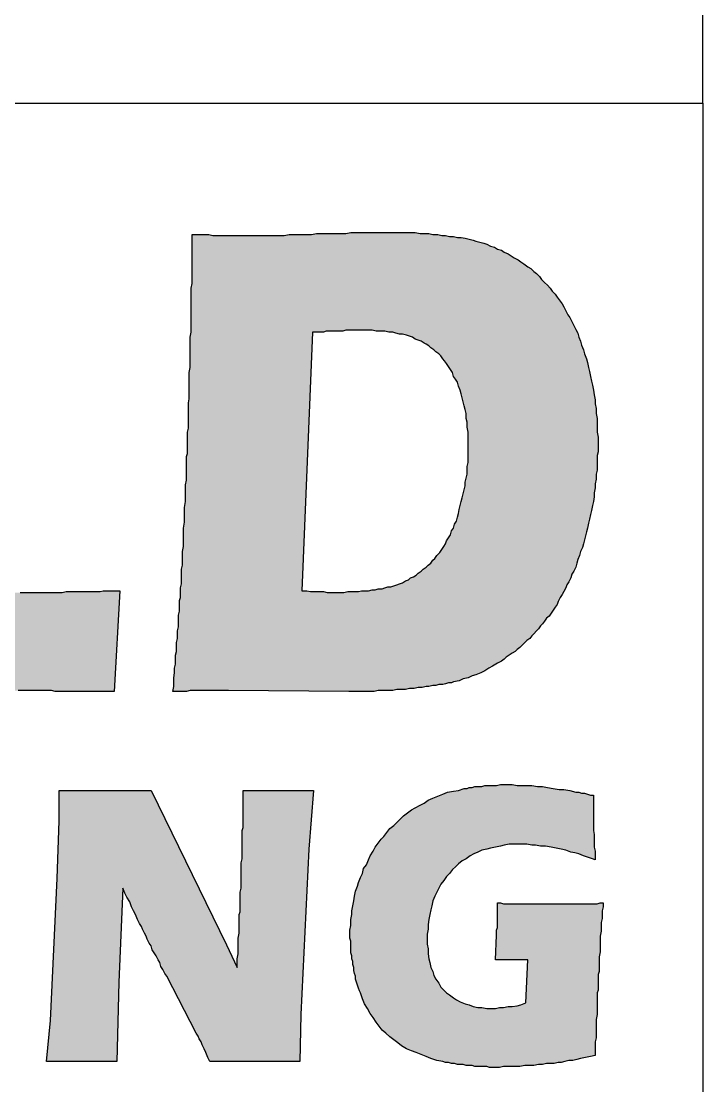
# Model space of a CAD drawing. Extents: x 0 to 22.8, y 0 to 17.
# Drawn here: x 21.139 to 21.5, y 3.331 to 3.893 of the extents above; entities that cross this region are included whole.
import ezdxf

# ---------------------------------------------------------------- set-up
doc = ezdxf.new("R2010")
doc.units = 0
doc.header["$LTSCALE"] = 10
doc.header["$MEASUREMENT"] = 0
doc.layers.add('BDR-18', color=1, linetype='Continuous')
doc.layers.add('BDR-25', color=4, linetype='Continuous')

# ---------------------------------------------------------------- blocks, each defined once
blk = doc.blocks.new('hel_logo_md_borderless_NAN')
at = {"layer": 'BDR-18', "linetype": 'ByBlock'}
h = blk.add_hatch(color=256, dxfattribs=at)
h.dxf.hatch_style = 1
h.paths.add_polyline_path([(2.23174, 0.95615), (2.23174, 0.96029), (2.23257, 0.96443), (2.23257, 0.96857), (2.2334, 0.97271), (2.2334, 0.97685), (2.23422, 0.98016), (2.23422, 0.9843), (2.23505, 0.98844), (2.23505, 0.99175), (2.23505, 0.99589), (2.23588, 0.99921), (2.23588, 1.00252), (2.23671, 1.00666), (2.23671, 1.00997), (2.23671, 1.01328), (2.23754, 1.0166), (2.23754, 1.01991), (2.23754, 1.02322), (2.23836, 1.02653), (2.23836, 1.02984), (2.23836, 1.03316), (2.23919, 1.03647), (2.23919, 1.03978), (2.23919, 1.04226), (2.23919, 1.04558), (2.24002, 1.04889), (2.24002, 1.05137), (2.24002, 1.05468), (2.24002, 1.05717), (2.24085, 1.05965), (2.24085, 1.06296), (2.24085, 1.06545), (2.24085, 1.07042), (2.24168, 1.07456), (2.24168, 1.07953), (2.2425, 1.08449), (2.2425, 1.08946), (2.2425, 1.09443), (2.24333, 1.09857), (2.24333, 1.10354), (2.24333, 1.10851), (2.24416, 1.11347), (2.24416, 1.11844), (2.24416, 1.12258), (2.24499, 1.12755), (2.24499, 1.13252), (2.24499, 1.13749), (2.24582, 1.14246), (2.24582, 1.1466), (2.24582, 1.15156), (2.24664, 1.15653), (2.24664, 1.1615), (2.24664, 1.16564), (2.24664, 1.17061), (2.24747, 1.17558), (2.24747, 1.18054), (2.24747, 1.18469), (2.24747, 1.18965), (2.2483, 1.19462), (2.2483, 1.19959), (2.2483, 1.20373), (2.2483, 1.2087), (2.2483, 1.21367), (2.24913, 1.21863), (2.24913, 1.22277), (2.24913, 1.22774), (2.24913, 1.23271), (2.24913, 1.23685), (2.24996, 1.24182), (2.24996, 1.24596), (2.24996, 1.2501), (2.24996, 1.25507), (2.24996, 1.25921), (2.24996, 1.26335), (2.25078, 1.26749), (2.25078, 1.27163), (2.25078, 1.27577), (2.25078, 1.27991), (2.25078, 1.28322), (2.25078, 1.28736), (2.25078, 1.2915), (2.25078, 1.29481), (2.25078, 1.29895), (2.25078, 1.30227), (2.25161, 1.30641), (2.25161, 1.30972), (2.25161, 1.31303), (2.25161, 1.31717), (2.25161, 1.32048), (2.25161, 1.32379), (2.25161, 1.32711), (2.25161, 1.33042), (2.25161, 1.33373), (2.25161, 1.33704), (2.25161, 1.33953), (2.25161, 1.34284), (2.25575, 1.34284), (2.25989, 1.34284), (2.26403, 1.34284), (2.26817, 1.34284), (2.27231, 1.34284), (2.27645, 1.34284), (2.27977, 1.34284), (2.28391, 1.34284), (2.28805, 1.34201), (2.29136, 1.34201), (2.2955, 1.34201), (2.29881, 1.34201), (2.30212, 1.34201), (2.30543, 1.34201), (2.30957, 1.34201), (2.31289, 1.34201), (2.31454, 1.34201), (2.31703, 1.34201), (2.31951, 1.34201), (2.32282, 1.34201), (2.32531, 1.34201), (2.32779, 1.34201), (2.3311, 1.34201), (2.33442, 1.34284), (2.33773, 1.34284), (2.34104, 1.34284), (2.34435, 1.34284), (2.34849, 1.34284), (2.3518, 1.34284), (2.35594, 1.34284), (2.36008, 1.34284), (2.36422, 1.34284), (2.3576, 1.24016), (2.35015, 1.08035), (2.34932, 1.04061), (2.3518, 1.04061), (2.35429, 1.04061), (2.3576, 1.04061), (2.36008, 1.04061), (2.36257, 1.04061), (2.36505, 1.04061), (2.36919, 1.04061), (2.37333, 1.03978), (2.37747, 1.03978), (2.38161, 1.03978), (2.38492, 1.03978), (2.38906, 1.03978), (2.39155, 1.03978), (2.39486, 1.03978), (2.39735, 1.03978), (2.39983, 1.03978), (2.40231, 1.03978), (2.40645, 1.03978), (2.41059, 1.03978), (2.41391, 1.03978), (2.41805, 1.03978), (2.42219, 1.03978), (2.42633, 1.03978), (2.42964, 1.03978), (2.43378, 1.03978), (2.43709, 1.03978), (2.44123, 1.03978), (2.44454, 1.03978), (2.44785, 1.03978), (2.45117, 1.03978), (2.45448, 1.03978), (2.45779, 1.03978), (2.4611, 1.04061), (2.46442, 1.04061), (2.46773, 1.04061), (2.47104, 1.04061), (2.47352, 1.04061), (2.47684, 1.04061), (2.47932, 1.04061), (2.48263, 1.04061), (2.48512, 1.04061), (2.4876, 1.04061), (2.49008, 1.04061), (2.49257, 1.04144), (2.49505, 1.04144), (2.49754, 1.04144), (2.5025, 1.04144), (2.50664, 1.04144), (2.50168, 0.95615), (2.49754, 0.95615), (2.4934, 0.95615), (2.48926, 0.95615), (2.48512, 0.95615), (2.48098, 0.95615), (2.47684, 0.95615), (2.4727, 0.95615), (2.46856, 0.95615), (2.46442, 0.95615), (2.46028, 0.95615), (2.45614, 0.95615), (2.452, 0.95615), (2.44868, 0.95698), (2.44454, 0.95698), (2.4404, 0.95698), (2.43626, 0.95698), (2.43212, 0.95698), (2.42881, 0.95698), (2.42467, 0.95698), (2.42053, 0.95698), (2.41639, 0.95698), (2.41308, 0.95698), (2.40894, 0.95698), (2.4048, 0.95698), (2.40149, 0.95698), (2.39735, 0.95698), (2.39321, 0.95698), (2.38989, 0.95698), (2.38575, 0.95698), (2.38244, 0.95698), (2.3783, 0.95698), (2.37416, 0.95698), (2.37168, 0.95698), (2.36919, 0.95698), (2.36671, 0.95698), (2.36422, 0.95698), (2.36174, 0.95698), (2.35926, 0.95698), (2.35677, 0.95698), (2.35429, 0.95698), (2.34932, 0.95698), (2.34435, 0.95698), (2.34021, 0.95698), (2.33524, 0.95698), (2.33027, 0.95698), (2.32531, 0.95698), (2.32117, 0.95698), (2.3162, 0.95698), (2.31123, 0.95698), (2.30709, 0.95698), (2.30212, 0.95698), (2.29798, 0.95698), (2.29384, 0.95698), (2.28887, 0.95698), (2.28473, 0.95698), (2.28059, 0.95615), (2.27645, 0.95615), (2.27231, 0.95615), (2.26817, 0.95615), (2.26403, 0.95615), (2.25989, 0.95615), (2.25575, 0.95615), (2.25161, 0.95615), (2.24747, 0.95615), (2.24333, 0.95615), (2.23919, 0.95615), (2.23588, 0.95615)])
h = blk.add_hatch(color=256, dxfattribs=at)
h.dxf.hatch_style = 1
h.paths.add_polyline_path([(2.66066, 1.04144), (2.6648, 1.04144), (2.66811, 1.04061), (2.67142, 1.04061), (2.67556, 1.04061), (2.67887, 1.04061), (2.68219, 1.03978), (2.68633, 1.03978), (2.69047, 1.03978), (2.69295, 1.03978), (2.69626, 1.03978), (2.69958, 1.04061), (2.70289, 1.04061), (2.70537, 1.04061), (2.70868, 1.04061), (2.71117, 1.04144), (2.71448, 1.04144), (2.71696, 1.04144), (2.72028, 1.04226), (2.72276, 1.04226), (2.72524, 1.04309), (2.72856, 1.04309), (2.73104, 1.04392), (2.73352, 1.04475), (2.73601, 1.04475), (2.73849, 1.04558), (2.74098, 1.0464), (2.74346, 1.04723), (2.74594, 1.04806), (2.74843, 1.04972), (2.75091, 1.05054), (2.75257, 1.0522), (2.75505, 1.05303), (2.75754, 1.05468), (2.75919, 1.05634), (2.76168, 1.058), (2.76333, 1.05965), (2.76582, 1.06131), (2.76747, 1.06296), (2.76996, 1.06462), (2.77161, 1.06711), (2.77327, 1.06876), (2.77493, 1.07125), (2.77741, 1.07373), (2.77907, 1.07621), (2.78072, 1.0787), (2.78238, 1.08118), (2.78321, 1.08367), (2.78486, 1.08615), (2.78652, 1.08863), (2.78735, 1.09195), (2.789, 1.09443), (2.78983, 1.09774), (2.79149, 1.10023), (2.79231, 1.10354), (2.79314, 1.10685), (2.79397, 1.11016), (2.7948, 1.11347), (2.79563, 1.11679), (2.79645, 1.1201), (2.79728, 1.12341), (2.79811, 1.12672), (2.79894, 1.13004), (2.79894, 1.13335), (2.79977, 1.13666), (2.80059, 1.13997), (2.80059, 1.14328), (2.80059, 1.1466), (2.80142, 1.14991), (2.80142, 1.15322), (2.80142, 1.15653), (2.80142, 1.15984), (2.80142, 1.16316), (2.80142, 1.16812), (2.80142, 1.17144), (2.80142, 1.17558), (2.80059, 1.17972), (2.80059, 1.18386), (2.79977, 1.18717), (2.79977, 1.19131), (2.79894, 1.19462), (2.79811, 1.19793), (2.79728, 1.20125), (2.79645, 1.20456), (2.79563, 1.20787), (2.7948, 1.21118), (2.79314, 1.21449), (2.79231, 1.21781), (2.79066, 1.22029), (2.789, 1.22277), (2.78817, 1.22609), (2.78652, 1.22857), (2.78486, 1.23105), (2.78321, 1.23354), (2.78155, 1.23602), (2.77989, 1.23768), (2.77824, 1.24016), (2.77658, 1.24182), (2.7741, 1.24348), (2.77244, 1.24513), (2.76996, 1.24679), (2.7683, 1.24844), (2.76582, 1.2501), (2.76416, 1.25093), (2.76168, 1.25258), (2.75919, 1.25341), (2.75671, 1.25424), (2.75423, 1.2559), (2.75174, 1.25672), (2.74926, 1.25755), (2.74594, 1.25838), (2.74346, 1.25838), (2.74015, 1.25921), (2.73766, 1.26004), (2.73435, 1.26004), (2.73104, 1.26086), (2.7269, 1.26086), (2.72359, 1.26086), (2.72028, 1.26169), (2.71614, 1.26169), (2.71282, 1.26169), (2.70786, 1.26169), (2.70537, 1.26169), (2.70289, 1.26169), (2.7004, 1.26169), (2.69792, 1.26169), (2.69544, 1.26086), (2.69295, 1.26086), (2.68964, 1.26086), (2.68715, 1.26086), (2.68467, 1.26086), (2.68136, 1.26086), (2.67887, 1.26004), (2.67556, 1.26004), (2.67225, 1.26004), (2.66977, 1.26004)], flags=16)
h.paths.add_polyline_path([(2.55136, 0.95615), (2.55219, 0.96029), (2.55219, 0.96443), (2.55219, 0.96774), (2.55301, 0.97188), (2.55301, 0.97602), (2.55384, 0.97933), (2.55384, 0.98347), (2.55384, 0.98679), (2.55467, 0.9901), (2.55467, 0.99424), (2.55467, 0.99755), (2.5555, 1.00086), (2.5555, 1.00417), (2.5555, 1.00749), (2.55633, 1.0108), (2.55633, 1.01411), (2.55633, 1.01742), (2.55633, 1.02074), (2.55715, 1.02405), (2.55715, 1.02653), (2.55715, 1.02984), (2.55715, 1.03316), (2.55798, 1.03564), (2.55798, 1.03895), (2.55798, 1.04144), (2.55798, 1.04392), (2.55881, 1.04723), (2.55881, 1.04972), (2.55881, 1.0522), (2.55881, 1.05468), (2.55881, 1.05717), (2.55881, 1.05965), (2.55964, 1.06296), (2.55964, 1.06711), (2.55964, 1.07042), (2.55964, 1.07456), (2.56047, 1.0787), (2.56047, 1.08284), (2.56047, 1.08615), (2.56047, 1.09029), (2.56047, 1.09443), (2.56129, 1.0994), (2.56129, 1.10354), (2.56129, 1.10768), (2.56129, 1.11182), (2.56212, 1.11679), (2.56212, 1.12093), (2.56212, 1.1259), (2.56212, 1.13086), (2.56295, 1.135), (2.56295, 1.13997), (2.56295, 1.14246), (2.56295, 1.14494), (2.56295, 1.14742), (2.56295, 1.14991), (2.56295, 1.15239), (2.56295, 1.15488), (2.56378, 1.15736), (2.56378, 1.15984), (2.56378, 1.16316), (2.56378, 1.16564), (2.56378, 1.16812), (2.56378, 1.17061), (2.56378, 1.17309), (2.56378, 1.17558), (2.56461, 1.17889), (2.56461, 1.18137), (2.56461, 1.18386), (2.56461, 1.18634), (2.56461, 1.18965), (2.56461, 1.19214), (2.56461, 1.19462), (2.56461, 1.19793), (2.56461, 1.20042), (2.56543, 1.20373), (2.56543, 1.20621), (2.56543, 1.20953), (2.56543, 1.21367), (2.56543, 1.21781), (2.56543, 1.22195), (2.56543, 1.22609), (2.56626, 1.23023), (2.56626, 1.23437), (2.56626, 1.23768), (2.56626, 1.24182), (2.56626, 1.24513), (2.56626, 1.24927), (2.56626, 1.25258), (2.56626, 1.2559), (2.56709, 1.26004), (2.56709, 1.26335), (2.56709, 1.26583), (2.56709, 1.26914), (2.56709, 1.27246), (2.56709, 1.27577), (2.56709, 1.27825), (2.56709, 1.28156), (2.56709, 1.28405), (2.56709, 1.28653), (2.56709, 1.28984), (2.56709, 1.29233), (2.56709, 1.29481), (2.56709, 1.2973), (2.56792, 1.30144), (2.56792, 1.30558), (2.56792, 1.30972), (2.56792, 1.34284), (2.57123, 1.34284), (2.57454, 1.34284), (2.57868, 1.34284), (2.582, 1.34284), (2.58531, 1.34201), (2.58862, 1.34201), (2.59193, 1.34201), (2.59524, 1.34201), (2.59856, 1.34201), (2.60104, 1.34201), (2.60435, 1.34201), (2.60766, 1.34201), (2.61015, 1.34201), (2.61346, 1.34201), (2.61594, 1.34201), (2.61843, 1.34201), (2.62174, 1.34201), (2.62422, 1.34201), (2.62671, 1.34201), (2.63002, 1.34201), (2.63333, 1.34201), (2.63582, 1.34201), (2.63913, 1.34201), (2.64244, 1.34201), (2.64575, 1.34201), (2.64989, 1.34284), (2.65321, 1.34284), (2.65735, 1.34284), (2.66066, 1.34284), (2.6648, 1.34284), (2.66894, 1.34284), (2.67308, 1.34367), (2.67722, 1.34367), (2.68136, 1.34367), (2.6855, 1.34367), (2.68964, 1.34367), (2.69378, 1.34367), (2.69792, 1.34367), (2.70206, 1.34449), (2.70537, 1.34449), (2.70951, 1.34449), (2.71365, 1.34449), (2.71779, 1.34449), (2.7211, 1.34449), (2.72524, 1.34449), (2.72856, 1.34449), (2.7327, 1.34449), (2.73601, 1.34449), (2.74098, 1.34449), (2.74512, 1.34449), (2.74843, 1.34449), (2.75257, 1.34449), (2.75671, 1.34449), (2.76085, 1.34367), (2.76416, 1.34367), (2.7683, 1.34367), (2.77161, 1.34284), (2.77575, 1.34284), (2.77907, 1.34201), (2.78238, 1.34201), (2.78569, 1.34118), (2.789, 1.34118), (2.79231, 1.34035), (2.79563, 1.34035), (2.79894, 1.33953), (2.80225, 1.3387), (2.80556, 1.33787), (2.80805, 1.33704), (2.81136, 1.33621), (2.81467, 1.33539), (2.81716, 1.33456), (2.82047, 1.3329), (2.82378, 1.33207), (2.82626, 1.33042), (2.82958, 1.32959), (2.83206, 1.32793), (2.83537, 1.32628), (2.83786, 1.32462), (2.84034, 1.32297), (2.84365, 1.32131), (2.84614, 1.31965), (2.84862, 1.318), (2.85193, 1.31551), (2.85442, 1.31386), (2.8569, 1.31137), (2.85938, 1.30972), (2.86187, 1.30723), (2.86352, 1.30475), (2.86601, 1.30227), (2.86849, 1.29978), (2.87098, 1.2973), (2.87263, 1.29481), (2.87512, 1.29233), (2.87677, 1.28984), (2.87843, 1.28736), (2.88091, 1.28405), (2.88257, 1.28156), (2.88423, 1.27825), (2.88588, 1.27494), (2.88754, 1.27246), (2.88919, 1.26914), (2.89085, 1.26583), (2.89251, 1.26252), (2.89416, 1.25921), (2.89499, 1.2559), (2.89665, 1.25258), (2.89747, 1.24927), (2.89913, 1.24513), (2.89996, 1.24182), (2.90161, 1.23768), (2.90244, 1.23437), (2.90327, 1.23023), (2.9041, 1.22691), (2.90493, 1.22277), (2.90575, 1.21863), (2.90658, 1.21532), (2.90741, 1.21118), (2.90824, 1.20704), (2.90907, 1.2029), (2.90907, 1.19959), (2.90989, 1.19545), (2.90989, 1.19131), (2.91072, 1.18717), (2.91072, 1.18303), (2.91072, 1.17972), (2.91072, 1.17558), (2.91155, 1.17144), (2.91155, 1.1673), (2.91155, 1.16316), (2.91155, 1.15902), (2.91072, 1.1557), (2.91072, 1.15156), (2.91072, 1.14742), (2.91072, 1.14328), (2.90989, 1.13997), (2.90989, 1.13583), (2.90907, 1.13169), (2.90907, 1.12838), (2.90824, 1.12424), (2.90824, 1.12093), (2.90741, 1.11679), (2.90658, 1.11347), (2.90575, 1.10933), (2.90493, 1.10602), (2.9041, 1.10188), (2.90327, 1.09857), (2.90244, 1.09443), (2.90161, 1.09112), (2.90079, 1.08781), (2.89996, 1.08449), (2.89913, 1.08118), (2.8983, 1.07787), (2.89665, 1.07456), (2.89582, 1.07125), (2.89416, 1.06793), (2.89333, 1.06462), (2.89251, 1.06131), (2.89085, 1.058), (2.88919, 1.05551), (2.88837, 1.0522), (2.88671, 1.04889), (2.88505, 1.0464), (2.88423, 1.04392), (2.88257, 1.04061), (2.88091, 1.03812), (2.87926, 1.03564), (2.8776, 1.03233), (2.87677, 1.02984), (2.87512, 1.02736), (2.87346, 1.02488), (2.87181, 1.02239), (2.87015, 1.01991), (2.86767, 1.01825), (2.86601, 1.01577), (2.86435, 1.01328), (2.8627, 1.01163), (2.86104, 1.00914), (2.85938, 1.00749), (2.8569, 1.005), (2.85524, 1.00335), (2.85359, 1.00086), (2.8511, 0.99921), (2.84945, 0.99755), (2.84696, 0.99507), (2.84531, 0.99341), (2.84282, 0.99175), (2.84117, 0.9901), (2.83868, 0.98844), (2.8362, 0.98679), (2.83372, 0.98513), (2.83206, 0.98347), (2.82958, 0.98182), (2.82626, 0.98016), (2.82212, 0.97768), (2.81881, 0.97602), (2.8155, 0.97354), (2.81219, 0.97188), (2.80805, 0.97023), (2.80473, 0.9694), (2.80142, 0.96774), (2.79728, 0.96691), (2.79397, 0.96526), (2.789, 0.96443), (2.78735, 0.9636), (2.78486, 0.9636), (2.78238, 0.96277), (2.77989, 0.96195), (2.77658, 0.96195), (2.7741, 0.96112), (2.77161, 0.96112), (2.7683, 0.96029), (2.76582, 0.96029), (2.76251, 0.95946), (2.75919, 0.95946), (2.75588, 0.95863), (2.75174, 0.95863), (2.74843, 0.95781), (2.74512, 0.95781), (2.74098, 0.95781), (2.73766, 0.95698), (2.73352, 0.95698), (2.72938, 0.95698), (2.72524, 0.95698), (2.72193, 0.95615), (2.71779, 0.95615), (2.71365, 0.95615), (2.70951, 0.95615), (2.70454, 0.95615), (2.7004, 0.95615), (2.59856, 0.95698), (2.59442, 0.95698), (2.59193, 0.95698), (2.59028, 0.95698), (2.58779, 0.95698), (2.58531, 0.95698), (2.582, 0.95698), (2.57951, 0.95698), (2.5762, 0.95698), (2.57289, 0.95698), (2.5704, 0.95698), (2.56626, 0.95698), (2.56295, 0.95615), (2.55964, 0.95615), (2.5555, 0.95615)])
h = blk.add_hatch(color=256, dxfattribs=at)
h.dxf.hatch_style = 1
h.paths.add_polyline_path([(2.82626, 0.7773), (2.82875, 0.7773), (2.83123, 0.77647), (2.83372, 0.77647), (2.8362, 0.77647), (2.83868, 0.77647), (2.84117, 0.77647), (2.84365, 0.77647), (2.84614, 0.77647), (2.8511, 0.77647), (2.85607, 0.77647), (2.86104, 0.77647), (2.86601, 0.77647), (2.86932, 0.77647), (2.87346, 0.77647), (2.87677, 0.77647), (2.88091, 0.77647), (2.88423, 0.77647), (2.88754, 0.77647), (2.89085, 0.77647), (2.89416, 0.77647), (2.89747, 0.77647), (2.89996, 0.77647), (2.90327, 0.77647), (2.90575, 0.77647), (2.90824, 0.77647), (2.91072, 0.77647), (2.91321, 0.7773), (2.91569, 0.7773), (2.91569, 0.77398), (2.91486, 0.77067), (2.91486, 0.76736), (2.91486, 0.76405), (2.91403, 0.76073), (2.91403, 0.75659), (2.91403, 0.75328), (2.91321, 0.74914), (2.91321, 0.745), (2.91321, 0.74086), (2.91321, 0.73589), (2.91238, 0.73175), (2.91238, 0.72679), (2.91238, 0.7243), (2.91238, 0.72182), (2.91238, 0.71933), (2.91155, 0.71685), (2.91155, 0.71437), (2.91155, 0.71188), (2.91155, 0.7094), (2.91155, 0.70608), (2.91155, 0.7036), (2.91072, 0.70112), (2.91072, 0.69863), (2.91072, 0.69615), (2.91072, 0.69201), (2.91072, 0.68704), (2.91072, 0.6829), (2.90989, 0.67876), (2.90989, 0.67462), (2.90989, 0.67048), (2.90989, 0.66717), (2.90989, 0.66303), (2.90907, 0.65972), (2.90907, 0.6564), (2.90907, 0.65309), (2.90907, 0.65061), (2.90907, 0.64812), (2.90493, 0.64729), (2.90079, 0.64647), (2.89665, 0.64564), (2.89333, 0.64481), (2.89002, 0.64398), (2.88671, 0.64398), (2.8834, 0.64315), (2.88009, 0.64233), (2.8776, 0.64233), (2.87429, 0.6415), (2.87098, 0.6415), (2.86767, 0.6415), (2.86435, 0.64067), (2.86104, 0.64067), (2.8569, 0.63984), (2.85276, 0.63984), (2.84945, 0.63984), (2.84531, 0.63901), (2.842, 0.63901), (2.83786, 0.63901), (2.83454, 0.63901), (2.83123, 0.63901), (2.82792, 0.63819), (2.82461, 0.63819), (2.82212, 0.63819), (2.81964, 0.63819), (2.81716, 0.63901), (2.81467, 0.63901), (2.81219, 0.63901), (2.8097, 0.63901), (2.80722, 0.63901), (2.80473, 0.63984), (2.80225, 0.63984), (2.79977, 0.63984), (2.79728, 0.64067), (2.7948, 0.64067), (2.79231, 0.64067), (2.78983, 0.6415), (2.78735, 0.6415), (2.78486, 0.64233), (2.78238, 0.64233), (2.77989, 0.64315), (2.77493, 0.64398), (2.76996, 0.64564), (2.76582, 0.64729), (2.76168, 0.64895), (2.75754, 0.65061), (2.7534, 0.65226), (2.74926, 0.65392), (2.74512, 0.6564), (2.7418, 0.65889), (2.73849, 0.66137), (2.73518, 0.66386), (2.73187, 0.66717), (2.72856, 0.66965), (2.72607, 0.67296), (2.72359, 0.67628), (2.7211, 0.68042), (2.71862, 0.68373), (2.71614, 0.68787), (2.71365, 0.69201), (2.712, 0.69615), (2.71034, 0.70112), (2.70951, 0.70277), (2.70868, 0.70526), (2.70786, 0.70774), (2.70703, 0.71023), (2.7062, 0.71271), (2.7062, 0.71519), (2.70537, 0.71768), (2.70454, 0.72016), (2.70454, 0.72265), (2.70372, 0.72513), (2.70372, 0.72761), (2.70289, 0.7301), (2.70289, 0.73258), (2.70206, 0.73507), (2.70206, 0.73755), (2.70206, 0.74003), (2.70206, 0.74252), (2.70206, 0.745), (2.70123, 0.74749), (2.70123, 0.74997), (2.70123, 0.75411), (2.70206, 0.75825), (2.70206, 0.76322), (2.70289, 0.76736), (2.70289, 0.77067), (2.70372, 0.77481), (2.70454, 0.77895), (2.70537, 0.78309), (2.7062, 0.78723), (2.70786, 0.79137), (2.70868, 0.79468), (2.71034, 0.79882), (2.712, 0.80214), (2.71282, 0.80628), (2.71531, 0.80959), (2.71696, 0.81373), (2.71862, 0.81704), (2.7211, 0.82118), (2.72276, 0.82449), (2.72524, 0.82781), (2.72773, 0.83112), (2.73021, 0.8336), (2.7327, 0.83691), (2.73518, 0.84023), (2.73849, 0.84271), (2.74098, 0.84519), (2.74429, 0.84851), (2.74677, 0.85099), (2.75009, 0.85347), (2.7534, 0.85596), (2.75671, 0.85761), (2.76085, 0.8601), (2.76416, 0.86175), (2.76747, 0.86424), (2.77161, 0.86589), (2.77575, 0.86755), (2.77989, 0.86921), (2.78403, 0.87086), (2.789, 0.87169), (2.79314, 0.87252), (2.79811, 0.87417), (2.80059, 0.87417), (2.80225, 0.875), (2.80473, 0.875), (2.80722, 0.87583), (2.8097, 0.87583), (2.81302, 0.87583), (2.8155, 0.87666), (2.81798, 0.87666), (2.82047, 0.87666), (2.82295, 0.87666), (2.82544, 0.87666), (2.82875, 0.87749), (2.83123, 0.87749), (2.83454, 0.87749), (2.83868, 0.87749), (2.84282, 0.87666), (2.84696, 0.87666), (2.8511, 0.87666), (2.85524, 0.87666), (2.86021, 0.87583), (2.86435, 0.87583), (2.86849, 0.875), (2.87346, 0.87417), (2.87843, 0.87335), (2.88257, 0.87335), (2.88754, 0.87252), (2.89251, 0.87086), (2.89499, 0.87086), (2.89747, 0.87003), (2.89996, 0.87003), (2.90244, 0.86921), (2.90493, 0.86838), (2.90741, 0.86838), (2.90741, 0.86507), (2.90741, 0.86175), (2.90741, 0.85844), (2.90741, 0.85596), (2.90741, 0.85265), (2.90741, 0.84933), (2.90741, 0.84602), (2.90741, 0.84188), (2.90741, 0.83857), (2.90824, 0.83526), (2.90824, 0.83195), (2.90824, 0.82781), (2.90824, 0.82449), (2.90907, 0.82118), (2.90907, 0.81704), (2.90907, 0.81373), (2.90658, 0.81456), (2.9041, 0.81538), (2.90161, 0.81621), (2.89913, 0.81704), (2.89499, 0.8187), (2.89168, 0.81952), (2.88837, 0.82035), (2.88423, 0.82201), (2.88009, 0.82284), (2.87595, 0.82366), (2.87181, 0.82449), (2.86684, 0.82532), (2.8627, 0.82532), (2.85856, 0.82615), (2.85524, 0.82615), (2.8511, 0.82698), (2.84779, 0.82698), (2.84448, 0.82698), (2.84034, 0.82698), (2.8362, 0.82698), (2.83206, 0.82615), (2.82875, 0.82532), (2.82461, 0.82449), (2.82047, 0.82366), (2.81716, 0.82284), (2.81302, 0.82201), (2.8097, 0.82035), (2.80639, 0.8187), (2.80308, 0.81704), (2.79977, 0.81456), (2.79645, 0.8129), (2.79314, 0.81042), (2.79066, 0.80793), (2.78817, 0.80545), (2.78569, 0.80214), (2.78321, 0.79965), (2.78072, 0.79634), (2.77824, 0.79303), (2.77658, 0.78972), (2.77493, 0.7864), (2.77327, 0.78309), (2.77161, 0.77895), (2.77079, 0.77481), (2.76996, 0.7715), (2.76913, 0.76736), (2.7683, 0.76322), (2.76747, 0.75908), (2.76747, 0.75494), (2.76665, 0.7508), (2.76665, 0.74666), (2.76665, 0.74252), (2.76747, 0.73838), (2.76747, 0.73424), (2.7683, 0.7301), (2.76913, 0.72679), (2.76996, 0.72265), (2.77161, 0.71933), (2.77244, 0.71602), (2.7741, 0.71271), (2.77658, 0.7094), (2.77824, 0.70608), (2.78072, 0.7036), (2.78321, 0.70112), (2.78569, 0.69946), (2.789, 0.69698), (2.79149, 0.69532), (2.7948, 0.69366), (2.79894, 0.69201), (2.80225, 0.69118), (2.80556, 0.68952), (2.8097, 0.6887), (2.81302, 0.6887), (2.81716, 0.68787), (2.8213, 0.68787), (2.82461, 0.68787), (2.82792, 0.6887), (2.83123, 0.6887), (2.83537, 0.68952), (2.83868, 0.68952), (2.84282, 0.69035), (2.84614, 0.69118), (2.85028, 0.69284), (2.85193, 0.72927), (2.84945, 0.72927), (2.84779, 0.72927), (2.84448, 0.72927), (2.842, 0.72927), (2.84034, 0.72927), (2.82461, 0.72927), (2.82544, 0.74997), (2.82544, 0.75163), (2.82544, 0.75411), (2.82626, 0.75659), (2.82626, 0.75991), (2.82626, 0.76322), (2.82626, 0.76736), (2.82626, 0.76902), (2.82626, 0.7715), (2.82626, 0.77398)])
h = blk.add_hatch(color=256, dxfattribs=at)
h.dxf.hatch_style = 1
h.paths.add_polyline_path([(2.44454, 0.64315), (2.44785, 0.67793), (2.45365, 0.798), (2.45531, 0.84685), (2.45531, 0.87252), (2.45862, 0.87252), (2.4611, 0.87252), (2.46442, 0.87252), (2.4669, 0.87252), (2.46938, 0.87252), (2.47187, 0.87252), (2.47518, 0.87252), (2.47766, 0.87252), (2.48015, 0.87252), (2.48263, 0.87252), (2.48512, 0.87252), (2.4876, 0.87252), (2.49257, 0.87252), (2.49671, 0.87252), (2.50002, 0.87252), (2.50416, 0.87252), (2.50747, 0.87252), (2.51244, 0.87252), (2.5141, 0.87252), (2.51658, 0.87252), (2.51907, 0.87252), (2.52155, 0.87252), (2.52486, 0.87252), (2.52735, 0.87252), (2.52983, 0.87252), (2.53314, 0.87252), (2.5969, 0.74169), (2.60601, 0.72265), (2.60601, 0.72679), (2.60601, 0.7301), (2.60684, 0.73424), (2.60684, 0.73838), (2.60684, 0.74252), (2.60684, 0.74749), (2.60766, 0.75163), (2.60766, 0.75411), (2.60766, 0.75659), (2.60766, 0.75908), (2.60766, 0.76156), (2.60766, 0.76487), (2.60766, 0.76736), (2.60849, 0.76984), (2.60849, 0.77233), (2.60849, 0.77564), (2.60849, 0.77812), (2.60849, 0.78061), (2.60849, 0.78392), (2.60849, 0.7864), (2.60932, 0.78972), (2.60932, 0.79303), (2.60932, 0.79551), (2.60932, 0.79882), (2.60932, 0.80214), (2.60932, 0.80545), (2.60932, 0.80876), (2.60932, 0.81124), (2.61015, 0.81456), (2.61015, 0.81704), (2.61015, 0.82035), (2.61015, 0.82284), (2.61015, 0.82615), (2.61015, 0.82863), (2.61015, 0.83112), (2.61015, 0.8336), (2.61015, 0.83609), (2.61015, 0.83857), (2.61098, 0.84105), (2.61098, 0.84519), (2.61098, 0.84933), (2.61098, 0.85347), (2.61098, 0.85761), (2.61098, 0.86093), (2.61098, 0.86424), (2.61098, 0.86755), (2.61098, 0.87003), (2.61098, 0.87252), (2.61594, 0.87252), (2.62008, 0.87252), (2.62422, 0.87252), (2.62754, 0.87252), (2.63168, 0.87252), (2.63499, 0.87252), (2.63747, 0.87252), (2.64079, 0.87252), (2.64244, 0.87252), (2.64493, 0.87252), (2.64741, 0.87252), (2.65072, 0.87252), (2.65486, 0.87252), (2.65652, 0.87252), (2.659, 0.87252), (2.66149, 0.87252), (2.6648, 0.87252), (2.66728, 0.87252), (2.67059, 0.87252), (2.66645, 0.82284), (2.65983, 0.6829), (2.659, 0.64315), (2.65403, 0.64315), (2.64907, 0.64315), (2.64493, 0.64315), (2.63996, 0.64315), (2.63582, 0.64315), (2.63085, 0.64315), (2.62671, 0.64315), (2.62257, 0.64315), (2.61843, 0.64315), (2.61429, 0.64315), (2.61015, 0.64315), (2.60766, 0.64315), (2.60518, 0.64315), (2.6027, 0.64315), (2.60021, 0.64315), (2.59773, 0.64315), (2.59524, 0.64315), (2.59193, 0.64315), (2.58945, 0.64315), (2.58614, 0.64315), (2.58282, 0.64315), (2.58117, 0.64647), (2.57951, 0.65061), (2.57786, 0.65392), (2.5762, 0.65723), (2.57537, 0.65972), (2.57372, 0.6622), (2.57289, 0.66468), (2.57123, 0.66717), (2.54639, 0.71519), (2.54473, 0.71768), (2.54308, 0.72099), (2.54142, 0.72347), (2.54059, 0.72679), (2.53894, 0.72927), (2.53728, 0.73258), (2.53563, 0.73507), (2.53397, 0.73755), (2.53314, 0.74086), (2.53149, 0.74335), (2.52983, 0.74666), (2.529, 0.74914), (2.52735, 0.75163), (2.52569, 0.75494), (2.52486, 0.75742), (2.52321, 0.75991), (2.52155, 0.76322), (2.51989, 0.76736), (2.51824, 0.77067), (2.51658, 0.77398), (2.51493, 0.77812), (2.51244, 0.78226), (2.51079, 0.78558), (2.50913, 0.78972), (2.50582, 0.71023), (2.50416, 0.64315), (2.50002, 0.64315), (2.49588, 0.64315), (2.49174, 0.64315), (2.4876, 0.64315), (2.48429, 0.64315), (2.48098, 0.64315), (2.47849, 0.64315), (2.47601, 0.64315), (2.47352, 0.64315), (2.47104, 0.64315), (2.46773, 0.64315), (2.46359, 0.64315), (2.46028, 0.64315), (2.45779, 0.64315), (2.45531, 0.64315), (2.45282, 0.64315), (2.45034, 0.64315), (2.44785, 0.64315)])
blk.add_lwpolyline([(2.42219, 1.03978), (2.42633, 1.03978), (2.42964, 1.03978), (2.43378, 1.03978), (2.43709, 1.03978), (2.44123, 1.03978), (2.44454, 1.03978), (2.44785, 1.03978), (2.45117, 1.03978), (2.45448, 1.03978), (2.45779, 1.03978), (2.4611, 1.04061), (2.46442, 1.04061), (2.46773, 1.04061), (2.47104, 1.04061), (2.47352, 1.04061), (2.47684, 1.04061), (2.47932, 1.04061), (2.48263, 1.04061), (2.48512, 1.04061), (2.4876, 1.04061), (2.49008, 1.04061), (2.49257, 1.04144), (2.49505, 1.04144), (2.49754, 1.04144), (2.5025, 1.04144), (2.50664, 1.04144), (2.50168, 0.95615), (2.49754, 0.95615), (2.4934, 0.95615), (2.48926, 0.95615), (2.48512, 0.95615), (2.48098, 0.95615), (2.47684, 0.95615), (2.4727, 0.95615), (2.46856, 0.95615), (2.46442, 0.95615), (2.46028, 0.95615), (2.45614, 0.95615), (2.452, 0.95615), (2.44868, 0.95698), (2.44454, 0.95698), (2.4404, 0.95698), (2.43626, 0.95698), (2.43212, 0.95698), (2.42881, 0.95698), (2.42467, 0.95698), (2.42053, 0.95698)], dxfattribs=at)
for points in [[(2.55136, 0.95615), (2.55219, 0.96029), (2.55219, 0.96443), (2.55219, 0.96774), (2.55301, 0.97188), (2.55301, 0.97602), (2.55384, 0.97933), (2.55384, 0.98347), (2.55384, 0.98679), (2.55467, 0.9901), (2.55467, 0.99424), (2.55467, 0.99755), (2.5555, 1.00086), (2.5555, 1.00417), (2.5555, 1.00749), (2.55633, 1.0108), (2.55633, 1.01411), (2.55633, 1.01742), (2.55633, 1.02074), (2.55715, 1.02405), (2.55715, 1.02653), (2.55715, 1.02984), (2.55715, 1.03316), (2.55798, 1.03564), (2.55798, 1.03895), (2.55798, 1.04144), (2.55798, 1.04392), (2.55881, 1.04723), (2.55881, 1.04972), (2.55881, 1.0522), (2.55881, 1.05468), (2.55881, 1.05717), (2.55881, 1.05965), (2.55964, 1.06296), (2.55964, 1.06711), (2.55964, 1.07042), (2.55964, 1.07456), (2.56047, 1.0787), (2.56047, 1.08284), (2.56047, 1.08615), (2.56047, 1.09029), (2.56047, 1.09443), (2.56129, 1.0994), (2.56129, 1.10354), (2.56129, 1.10768), (2.56129, 1.11182), (2.56212, 1.11679), (2.56212, 1.12093), (2.56212, 1.1259), (2.56212, 1.13086), (2.56295, 1.135), (2.56295, 1.13997), (2.56295, 1.14246), (2.56295, 1.14494), (2.56295, 1.14742), (2.56295, 1.14991), (2.56295, 1.15239), (2.56295, 1.15488), (2.56378, 1.15736), (2.56378, 1.15984), (2.56378, 1.16316), (2.56378, 1.16564), (2.56378, 1.16812), (2.56378, 1.17061), (2.56378, 1.17309), (2.56378, 1.17558), (2.56461, 1.17889), (2.56461, 1.18137), (2.56461, 1.18386), (2.56461, 1.18634), (2.56461, 1.18965), (2.56461, 1.19214), (2.56461, 1.19462), (2.56461, 1.19793), (2.56461, 1.20042), (2.56543, 1.20373), (2.56543, 1.20621), (2.56543, 1.20953), (2.56543, 1.21367), (2.56543, 1.21781), (2.56543, 1.22195), (2.56543, 1.22609), (2.56626, 1.23023), (2.56626, 1.23437), (2.56626, 1.23768), (2.56626, 1.24182), (2.56626, 1.24513), (2.56626, 1.24927), (2.56626, 1.25258), (2.56626, 1.2559), (2.56709, 1.26004), (2.56709, 1.26335), (2.56709, 1.26583), (2.56709, 1.26914), (2.56709, 1.27246), (2.56709, 1.27577), (2.56709, 1.27825), (2.56709, 1.28156), (2.56709, 1.28405), (2.56709, 1.28653), (2.56709, 1.28984), (2.56709, 1.29233), (2.56709, 1.29481), (2.56709, 1.2973), (2.56792, 1.30144), (2.56792, 1.30558), (2.56792, 1.30972), (2.56792, 1.34284), (2.57123, 1.34284), (2.57454, 1.34284), (2.57868, 1.34284), (2.582, 1.34284), (2.58531, 1.34201), (2.58862, 1.34201), (2.59193, 1.34201), (2.59524, 1.34201), (2.59856, 1.34201), (2.60104, 1.34201), (2.60435, 1.34201), (2.60766, 1.34201), (2.61015, 1.34201), (2.61346, 1.34201), (2.61594, 1.34201), (2.61843, 1.34201), (2.62174, 1.34201), (2.62422, 1.34201), (2.62671, 1.34201), (2.63002, 1.34201), (2.63333, 1.34201), (2.63582, 1.34201), (2.63913, 1.34201), (2.64244, 1.34201), (2.64575, 1.34201), (2.64989, 1.34284), (2.65321, 1.34284), (2.65735, 1.34284), (2.66066, 1.34284), (2.6648, 1.34284), (2.66894, 1.34284), (2.67308, 1.34367), (2.67722, 1.34367), (2.68136, 1.34367), (2.6855, 1.34367), (2.68964, 1.34367), (2.69378, 1.34367), (2.69792, 1.34367), (2.70206, 1.34449), (2.70537, 1.34449), (2.70951, 1.34449), (2.71365, 1.34449), (2.71779, 1.34449), (2.7211, 1.34449), (2.72524, 1.34449), (2.72856, 1.34449), (2.7327, 1.34449), (2.73601, 1.34449), (2.74098, 1.34449), (2.74512, 1.34449), (2.74843, 1.34449), (2.75257, 1.34449), (2.75671, 1.34449), (2.76085, 1.34367), (2.76416, 1.34367), (2.7683, 1.34367), (2.77161, 1.34284), (2.77575, 1.34284), (2.77907, 1.34201), (2.78238, 1.34201), (2.78569, 1.34118), (2.789, 1.34118), (2.79231, 1.34035), (2.79563, 1.34035), (2.79894, 1.33953), (2.80225, 1.3387), (2.80556, 1.33787), (2.80805, 1.33704), (2.81136, 1.33621), (2.81467, 1.33539), (2.81716, 1.33456), (2.82047, 1.3329), (2.82378, 1.33207), (2.82626, 1.33042), (2.82958, 1.32959), (2.83206, 1.32793), (2.83537, 1.32628), (2.83786, 1.32462), (2.84034, 1.32297), (2.84365, 1.32131), (2.84614, 1.31965), (2.84862, 1.318), (2.85193, 1.31551), (2.85442, 1.31386), (2.8569, 1.31137), (2.85938, 1.30972), (2.86187, 1.30723), (2.86352, 1.30475), (2.86601, 1.30227), (2.86849, 1.29978), (2.87098, 1.2973), (2.87263, 1.29481), (2.87512, 1.29233), (2.87677, 1.28984), (2.87843, 1.28736), (2.88091, 1.28405), (2.88257, 1.28156), (2.88423, 1.27825), (2.88588, 1.27494), (2.88754, 1.27246), (2.88919, 1.26914), (2.89085, 1.26583), (2.89251, 1.26252), (2.89416, 1.25921), (2.89499, 1.2559), (2.89665, 1.25258), (2.89747, 1.24927), (2.89913, 1.24513), (2.89996, 1.24182), (2.90161, 1.23768), (2.90244, 1.23437), (2.90327, 1.23023), (2.9041, 1.22691), (2.90493, 1.22277), (2.90575, 1.21863), (2.90658, 1.21532), (2.90741, 1.21118), (2.90824, 1.20704), (2.90907, 1.2029), (2.90907, 1.19959), (2.90989, 1.19545), (2.90989, 1.19131), (2.91072, 1.18717), (2.91072, 1.18303), (2.91072, 1.17972), (2.91072, 1.17558), (2.91155, 1.17144), (2.91155, 1.1673), (2.91155, 1.16316), (2.91155, 1.15902), (2.91072, 1.1557), (2.91072, 1.15156), (2.91072, 1.14742), (2.91072, 1.14328), (2.90989, 1.13997), (2.90989, 1.13583), (2.90907, 1.13169), (2.90907, 1.12838), (2.90824, 1.12424), (2.90824, 1.12093), (2.90741, 1.11679), (2.90658, 1.11347), (2.90575, 1.10933), (2.90493, 1.10602), (2.9041, 1.10188), (2.90327, 1.09857), (2.90244, 1.09443), (2.90161, 1.09112), (2.90079, 1.08781), (2.89996, 1.08449), (2.89913, 1.08118), (2.8983, 1.07787), (2.89665, 1.07456), (2.89582, 1.07125), (2.89416, 1.06793), (2.89333, 1.06462), (2.89251, 1.06131), (2.89085, 1.058), (2.88919, 1.05551), (2.88837, 1.0522), (2.88671, 1.04889), (2.88505, 1.0464), (2.88423, 1.04392), (2.88257, 1.04061), (2.88091, 1.03812), (2.87926, 1.03564), (2.8776, 1.03233), (2.87677, 1.02984), (2.87512, 1.02736), (2.87346, 1.02488), (2.87181, 1.02239), (2.87015, 1.01991), (2.86767, 1.01825), (2.86601, 1.01577), (2.86435, 1.01328), (2.8627, 1.01163), (2.86104, 1.00914), (2.85938, 1.00749), (2.8569, 1.005), (2.85524, 1.00335), (2.85359, 1.00086), (2.8511, 0.99921), (2.84945, 0.99755), (2.84696, 0.99507), (2.84531, 0.99341), (2.84282, 0.99175), (2.84117, 0.9901), (2.83868, 0.98844), (2.8362, 0.98679), (2.83372, 0.98513), (2.83206, 0.98347), (2.82958, 0.98182), (2.82626, 0.98016), (2.82212, 0.97768), (2.81881, 0.97602), (2.8155, 0.97354), (2.81219, 0.97188), (2.80805, 0.97023), (2.80473, 0.9694), (2.80142, 0.96774), (2.79728, 0.96691), (2.79397, 0.96526), (2.789, 0.96443), (2.78735, 0.9636), (2.78486, 0.9636), (2.78238, 0.96277), (2.77989, 0.96195), (2.77658, 0.96195), (2.7741, 0.96112), (2.77161, 0.96112), (2.7683, 0.96029), (2.76582, 0.96029), (2.76251, 0.95946), (2.75919, 0.95946), (2.75588, 0.95863), (2.75174, 0.95863), (2.74843, 0.95781), (2.74512, 0.95781), (2.74098, 0.95781), (2.73766, 0.95698), (2.73352, 0.95698), (2.72938, 0.95698), (2.72524, 0.95698), (2.72193, 0.95615), (2.71779, 0.95615), (2.71365, 0.95615), (2.70951, 0.95615), (2.70454, 0.95615), (2.7004, 0.95615), (2.59856, 0.95698), (2.59442, 0.95698), (2.59193, 0.95698), (2.59028, 0.95698), (2.58779, 0.95698), (2.58531, 0.95698), (2.582, 0.95698), (2.57951, 0.95698), (2.5762, 0.95698), (2.57289, 0.95698), (2.5704, 0.95698), (2.56626, 0.95698), (2.56295, 0.95615), (2.55964, 0.95615), (2.5555, 0.95615)], [(2.66066, 1.04144), (2.6648, 1.04144), (2.66811, 1.04061), (2.67142, 1.04061), (2.67556, 1.04061), (2.67887, 1.04061), (2.68219, 1.03978), (2.68633, 1.03978), (2.69047, 1.03978), (2.69295, 1.03978), (2.69626, 1.03978), (2.69958, 1.04061), (2.70289, 1.04061), (2.70537, 1.04061), (2.70868, 1.04061), (2.71117, 1.04144), (2.71448, 1.04144), (2.71696, 1.04144), (2.72028, 1.04226), (2.72276, 1.04226), (2.72524, 1.04309), (2.72856, 1.04309), (2.73104, 1.04392), (2.73352, 1.04475), (2.73601, 1.04475), (2.73849, 1.04558), (2.74098, 1.0464), (2.74346, 1.04723), (2.74594, 1.04806), (2.74843, 1.04972), (2.75091, 1.05054), (2.75257, 1.0522), (2.75505, 1.05303), (2.75754, 1.05468), (2.75919, 1.05634), (2.76168, 1.058), (2.76333, 1.05965), (2.76582, 1.06131), (2.76747, 1.06296), (2.76996, 1.06462), (2.77161, 1.06711), (2.77327, 1.06876), (2.77493, 1.07125), (2.77741, 1.07373), (2.77907, 1.07621), (2.78072, 1.0787), (2.78238, 1.08118), (2.78321, 1.08367), (2.78486, 1.08615), (2.78652, 1.08863), (2.78735, 1.09195), (2.789, 1.09443), (2.78983, 1.09774), (2.79149, 1.10023), (2.79231, 1.10354), (2.79314, 1.10685), (2.79397, 1.11016), (2.7948, 1.11347), (2.79563, 1.11679), (2.79645, 1.1201), (2.79728, 1.12341), (2.79811, 1.12672), (2.79894, 1.13004), (2.79894, 1.13335), (2.79977, 1.13666), (2.80059, 1.13997), (2.80059, 1.14328), (2.80059, 1.1466), (2.80142, 1.14991), (2.80142, 1.15322), (2.80142, 1.15653), (2.80142, 1.15984), (2.80142, 1.16316), (2.80142, 1.16812), (2.80142, 1.17144), (2.80142, 1.17558), (2.80059, 1.17972), (2.80059, 1.18386), (2.79977, 1.18717), (2.79977, 1.19131), (2.79894, 1.19462), (2.79811, 1.19793), (2.79728, 1.20125), (2.79645, 1.20456), (2.79563, 1.20787), (2.7948, 1.21118), (2.79314, 1.21449), (2.79231, 1.21781), (2.79066, 1.22029), (2.789, 1.22277), (2.78817, 1.22609), (2.78652, 1.22857), (2.78486, 1.23105), (2.78321, 1.23354), (2.78155, 1.23602), (2.77989, 1.23768), (2.77824, 1.24016), (2.77658, 1.24182), (2.7741, 1.24348), (2.77244, 1.24513), (2.76996, 1.24679), (2.7683, 1.24844), (2.76582, 1.2501), (2.76416, 1.25093), (2.76168, 1.25258), (2.75919, 1.25341), (2.75671, 1.25424), (2.75423, 1.2559), (2.75174, 1.25672), (2.74926, 1.25755), (2.74594, 1.25838), (2.74346, 1.25838), (2.74015, 1.25921), (2.73766, 1.26004), (2.73435, 1.26004), (2.73104, 1.26086), (2.7269, 1.26086), (2.72359, 1.26086), (2.72028, 1.26169), (2.71614, 1.26169), (2.71282, 1.26169), (2.70786, 1.26169), (2.70537, 1.26169), (2.70289, 1.26169), (2.7004, 1.26169), (2.69792, 1.26169), (2.69544, 1.26086), (2.69295, 1.26086), (2.68964, 1.26086), (2.68715, 1.26086), (2.68467, 1.26086), (2.68136, 1.26086), (2.67887, 1.26004), (2.67556, 1.26004), (2.67225, 1.26004), (2.66977, 1.26004)], [(2.82626, 0.7773), (2.82875, 0.7773), (2.83123, 0.77647), (2.83372, 0.77647), (2.8362, 0.77647), (2.83868, 0.77647), (2.84117, 0.77647), (2.84365, 0.77647), (2.84614, 0.77647), (2.8511, 0.77647), (2.85607, 0.77647), (2.86104, 0.77647), (2.86601, 0.77647), (2.86932, 0.77647), (2.87346, 0.77647), (2.87677, 0.77647), (2.88091, 0.77647), (2.88423, 0.77647), (2.88754, 0.77647), (2.89085, 0.77647), (2.89416, 0.77647), (2.89747, 0.77647), (2.89996, 0.77647), (2.90327, 0.77647), (2.90575, 0.77647), (2.90824, 0.77647), (2.91072, 0.77647), (2.91321, 0.7773), (2.91569, 0.7773), (2.91569, 0.77398), (2.91486, 0.77067), (2.91486, 0.76736), (2.91486, 0.76405), (2.91403, 0.76073), (2.91403, 0.75659), (2.91403, 0.75328), (2.91321, 0.74914), (2.91321, 0.745), (2.91321, 0.74086), (2.91321, 0.73589), (2.91238, 0.73175), (2.91238, 0.72679), (2.91238, 0.7243), (2.91238, 0.72182), (2.91238, 0.71933), (2.91155, 0.71685), (2.91155, 0.71437), (2.91155, 0.71188), (2.91155, 0.7094), (2.91155, 0.70608), (2.91155, 0.7036), (2.91072, 0.70112), (2.91072, 0.69863), (2.91072, 0.69615), (2.91072, 0.69201), (2.91072, 0.68704), (2.91072, 0.6829), (2.90989, 0.67876), (2.90989, 0.67462), (2.90989, 0.67048), (2.90989, 0.66717), (2.90989, 0.66303), (2.90907, 0.65972), (2.90907, 0.6564), (2.90907, 0.65309), (2.90907, 0.65061), (2.90907, 0.64812), (2.90493, 0.64729), (2.90079, 0.64647), (2.89665, 0.64564), (2.89333, 0.64481), (2.89002, 0.64398), (2.88671, 0.64398), (2.8834, 0.64315), (2.88009, 0.64233), (2.8776, 0.64233), (2.87429, 0.6415), (2.87098, 0.6415), (2.86767, 0.6415), (2.86435, 0.64067), (2.86104, 0.64067), (2.8569, 0.63984), (2.85276, 0.63984), (2.84945, 0.63984), (2.84531, 0.63901), (2.842, 0.63901), (2.83786, 0.63901), (2.83454, 0.63901), (2.83123, 0.63901), (2.82792, 0.63819), (2.82461, 0.63819), (2.82212, 0.63819), (2.81964, 0.63819), (2.81716, 0.63901), (2.81467, 0.63901), (2.81219, 0.63901), (2.8097, 0.63901), (2.80722, 0.63901), (2.80473, 0.63984), (2.80225, 0.63984), (2.79977, 0.63984), (2.79728, 0.64067), (2.7948, 0.64067), (2.79231, 0.64067), (2.78983, 0.6415), (2.78735, 0.6415), (2.78486, 0.64233), (2.78238, 0.64233), (2.77989, 0.64315), (2.77493, 0.64398), (2.76996, 0.64564), (2.76582, 0.64729), (2.76168, 0.64895), (2.75754, 0.65061), (2.7534, 0.65226), (2.74926, 0.65392), (2.74512, 0.6564), (2.7418, 0.65889), (2.73849, 0.66137), (2.73518, 0.66386), (2.73187, 0.66717), (2.72856, 0.66965), (2.72607, 0.67296), (2.72359, 0.67628), (2.7211, 0.68042), (2.71862, 0.68373), (2.71614, 0.68787), (2.71365, 0.69201), (2.712, 0.69615), (2.71034, 0.70112), (2.70951, 0.70277), (2.70868, 0.70526), (2.70786, 0.70774), (2.70703, 0.71023), (2.7062, 0.71271), (2.7062, 0.71519), (2.70537, 0.71768), (2.70454, 0.72016), (2.70454, 0.72265), (2.70372, 0.72513), (2.70372, 0.72761), (2.70289, 0.7301), (2.70289, 0.73258), (2.70206, 0.73507), (2.70206, 0.73755), (2.70206, 0.74003), (2.70206, 0.74252), (2.70206, 0.745), (2.70123, 0.74749), (2.70123, 0.74997), (2.70123, 0.75411), (2.70206, 0.75825), (2.70206, 0.76322), (2.70289, 0.76736), (2.70289, 0.77067), (2.70372, 0.77481), (2.70454, 0.77895), (2.70537, 0.78309), (2.7062, 0.78723), (2.70786, 0.79137), (2.70868, 0.79468), (2.71034, 0.79882), (2.712, 0.80214), (2.71282, 0.80628), (2.71531, 0.80959), (2.71696, 0.81373), (2.71862, 0.81704), (2.7211, 0.82118), (2.72276, 0.82449), (2.72524, 0.82781), (2.72773, 0.83112), (2.73021, 0.8336), (2.7327, 0.83691), (2.73518, 0.84023), (2.73849, 0.84271), (2.74098, 0.84519), (2.74429, 0.84851), (2.74677, 0.85099), (2.75009, 0.85347), (2.7534, 0.85596), (2.75671, 0.85761), (2.76085, 0.8601), (2.76416, 0.86175), (2.76747, 0.86424), (2.77161, 0.86589), (2.77575, 0.86755), (2.77989, 0.86921), (2.78403, 0.87086), (2.789, 0.87169), (2.79314, 0.87252), (2.79811, 0.87417), (2.80059, 0.87417), (2.80225, 0.875), (2.80473, 0.875), (2.80722, 0.87583), (2.8097, 0.87583), (2.81302, 0.87583), (2.8155, 0.87666), (2.81798, 0.87666), (2.82047, 0.87666), (2.82295, 0.87666), (2.82544, 0.87666), (2.82875, 0.87749), (2.83123, 0.87749), (2.83454, 0.87749), (2.83868, 0.87749), (2.84282, 0.87666), (2.84696, 0.87666), (2.8511, 0.87666), (2.85524, 0.87666), (2.86021, 0.87583), (2.86435, 0.87583), (2.86849, 0.875), (2.87346, 0.87417), (2.87843, 0.87335), (2.88257, 0.87335), (2.88754, 0.87252), (2.89251, 0.87086), (2.89499, 0.87086), (2.89747, 0.87003), (2.89996, 0.87003), (2.90244, 0.86921), (2.90493, 0.86838), (2.90741, 0.86838), (2.90741, 0.86507), (2.90741, 0.86175), (2.90741, 0.85844), (2.90741, 0.85596), (2.90741, 0.85265), (2.90741, 0.84933), (2.90741, 0.84602), (2.90741, 0.84188), (2.90741, 0.83857), (2.90824, 0.83526), (2.90824, 0.83195), (2.90824, 0.82781), (2.90824, 0.82449), (2.90907, 0.82118), (2.90907, 0.81704), (2.90907, 0.81373), (2.90658, 0.81456), (2.9041, 0.81538), (2.90161, 0.81621), (2.89913, 0.81704), (2.89499, 0.8187), (2.89168, 0.81952), (2.88837, 0.82035), (2.88423, 0.82201), (2.88009, 0.82284), (2.87595, 0.82366), (2.87181, 0.82449), (2.86684, 0.82532), (2.8627, 0.82532), (2.85856, 0.82615), (2.85524, 0.82615), (2.8511, 0.82698), (2.84779, 0.82698), (2.84448, 0.82698), (2.84034, 0.82698), (2.8362, 0.82698), (2.83206, 0.82615), (2.82875, 0.82532), (2.82461, 0.82449), (2.82047, 0.82366), (2.81716, 0.82284), (2.81302, 0.82201), (2.8097, 0.82035), (2.80639, 0.8187), (2.80308, 0.81704), (2.79977, 0.81456), (2.79645, 0.8129), (2.79314, 0.81042), (2.79066, 0.80793), (2.78817, 0.80545), (2.78569, 0.80214), (2.78321, 0.79965), (2.78072, 0.79634), (2.77824, 0.79303), (2.77658, 0.78972), (2.77493, 0.7864), (2.77327, 0.78309), (2.77161, 0.77895), (2.77079, 0.77481), (2.76996, 0.7715), (2.76913, 0.76736), (2.7683, 0.76322), (2.76747, 0.75908), (2.76747, 0.75494), (2.76665, 0.7508), (2.76665, 0.74666), (2.76665, 0.74252), (2.76747, 0.73838), (2.76747, 0.73424), (2.7683, 0.7301), (2.76913, 0.72679), (2.76996, 0.72265), (2.77161, 0.71933), (2.77244, 0.71602), (2.7741, 0.71271), (2.77658, 0.7094), (2.77824, 0.70608), (2.78072, 0.7036), (2.78321, 0.70112), (2.78569, 0.69946), (2.789, 0.69698), (2.79149, 0.69532), (2.7948, 0.69366), (2.79894, 0.69201), (2.80225, 0.69118), (2.80556, 0.68952), (2.8097, 0.6887), (2.81302, 0.6887), (2.81716, 0.68787), (2.8213, 0.68787), (2.82461, 0.68787), (2.82792, 0.6887), (2.83123, 0.6887), (2.83537, 0.68952), (2.83868, 0.68952), (2.84282, 0.69035), (2.84614, 0.69118), (2.85028, 0.69284), (2.85193, 0.72927), (2.84945, 0.72927), (2.84779, 0.72927), (2.84448, 0.72927), (2.842, 0.72927), (2.84034, 0.72927), (2.82461, 0.72927), (2.82544, 0.74997), (2.82544, 0.75163), (2.82544, 0.75411), (2.82626, 0.75659), (2.82626, 0.75991), (2.82626, 0.76322), (2.82626, 0.76736), (2.82626, 0.76902), (2.82626, 0.7715), (2.82626, 0.77398)], [(2.44454, 0.64315), (2.44785, 0.67793), (2.45365, 0.798), (2.45531, 0.84685), (2.45531, 0.87252), (2.45862, 0.87252), (2.4611, 0.87252), (2.46442, 0.87252), (2.4669, 0.87252), (2.46938, 0.87252), (2.47187, 0.87252), (2.47518, 0.87252), (2.47766, 0.87252), (2.48015, 0.87252), (2.48263, 0.87252), (2.48512, 0.87252), (2.4876, 0.87252), (2.49257, 0.87252), (2.49671, 0.87252), (2.50002, 0.87252), (2.50416, 0.87252), (2.50747, 0.87252), (2.51244, 0.87252), (2.5141, 0.87252), (2.51658, 0.87252), (2.51907, 0.87252), (2.52155, 0.87252), (2.52486, 0.87252), (2.52735, 0.87252), (2.52983, 0.87252), (2.53314, 0.87252), (2.5969, 0.74169), (2.60601, 0.72265), (2.60601, 0.72679), (2.60601, 0.7301), (2.60684, 0.73424), (2.60684, 0.73838), (2.60684, 0.74252), (2.60684, 0.74749), (2.60766, 0.75163), (2.60766, 0.75411), (2.60766, 0.75659), (2.60766, 0.75908), (2.60766, 0.76156), (2.60766, 0.76487), (2.60766, 0.76736), (2.60849, 0.76984), (2.60849, 0.77233), (2.60849, 0.77564), (2.60849, 0.77812), (2.60849, 0.78061), (2.60849, 0.78392), (2.60849, 0.7864), (2.60932, 0.78972), (2.60932, 0.79303), (2.60932, 0.79551), (2.60932, 0.79882), (2.60932, 0.80214), (2.60932, 0.80545), (2.60932, 0.80876), (2.60932, 0.81124), (2.61015, 0.81456), (2.61015, 0.81704), (2.61015, 0.82035), (2.61015, 0.82284), (2.61015, 0.82615), (2.61015, 0.82863), (2.61015, 0.83112), (2.61015, 0.8336), (2.61015, 0.83609), (2.61015, 0.83857), (2.61098, 0.84105), (2.61098, 0.84519), (2.61098, 0.84933), (2.61098, 0.85347), (2.61098, 0.85761), (2.61098, 0.86093), (2.61098, 0.86424), (2.61098, 0.86755), (2.61098, 0.87003), (2.61098, 0.87252), (2.61594, 0.87252), (2.62008, 0.87252), (2.62422, 0.87252), (2.62754, 0.87252), (2.63168, 0.87252), (2.63499, 0.87252), (2.63747, 0.87252), (2.64079, 0.87252), (2.64244, 0.87252), (2.64493, 0.87252), (2.64741, 0.87252), (2.65072, 0.87252), (2.65486, 0.87252), (2.65652, 0.87252), (2.659, 0.87252), (2.66149, 0.87252), (2.6648, 0.87252), (2.66728, 0.87252), (2.67059, 0.87252), (2.66645, 0.82284), (2.65983, 0.6829), (2.659, 0.64315), (2.65403, 0.64315), (2.64907, 0.64315), (2.64493, 0.64315), (2.63996, 0.64315), (2.63582, 0.64315), (2.63085, 0.64315), (2.62671, 0.64315), (2.62257, 0.64315), (2.61843, 0.64315), (2.61429, 0.64315), (2.61015, 0.64315), (2.60766, 0.64315), (2.60518, 0.64315), (2.6027, 0.64315), (2.60021, 0.64315), (2.59773, 0.64315), (2.59524, 0.64315), (2.59193, 0.64315), (2.58945, 0.64315), (2.58614, 0.64315), (2.58282, 0.64315), (2.58117, 0.64647), (2.57951, 0.65061), (2.57786, 0.65392), (2.5762, 0.65723), (2.57537, 0.65972), (2.57372, 0.6622), (2.57289, 0.66468), (2.57123, 0.66717), (2.54639, 0.71519), (2.54473, 0.71768), (2.54308, 0.72099), (2.54142, 0.72347), (2.54059, 0.72679), (2.53894, 0.72927), (2.53728, 0.73258), (2.53563, 0.73507), (2.53397, 0.73755), (2.53314, 0.74086), (2.53149, 0.74335), (2.52983, 0.74666), (2.529, 0.74914), (2.52735, 0.75163), (2.52569, 0.75494), (2.52486, 0.75742), (2.52321, 0.75991), (2.52155, 0.76322), (2.51989, 0.76736), (2.51824, 0.77067), (2.51658, 0.77398), (2.51493, 0.77812), (2.51244, 0.78226), (2.51079, 0.78558), (2.50913, 0.78972), (2.50582, 0.71023), (2.50416, 0.64315), (2.50002, 0.64315), (2.49588, 0.64315), (2.49174, 0.64315), (2.4876, 0.64315), (2.48429, 0.64315), (2.48098, 0.64315), (2.47849, 0.64315), (2.47601, 0.64315), (2.47352, 0.64315), (2.47104, 0.64315), (2.46773, 0.64315), (2.46359, 0.64315), (2.46028, 0.64315), (2.45779, 0.64315), (2.45531, 0.64315), (2.45282, 0.64315), (2.45034, 0.64315), (2.44785, 0.64315)]]:
    blk.add_lwpolyline(points, close=True, dxfattribs=at)
at = {"layer": 'Defpoints'}
blk.add_lwpolyline([(0, 0), (0, 1.45399), (3, 1.45399), (3, 0)], close=True, dxfattribs=at)

msp = doc.modelspace()

# ---------------------------------------------------------------- linework, layer by layer
at = {"layer": 'BDR-25'}
msp.add_lwpolyline([(21.5, 14.0027), (21.5, 14.0027), (19.625, 14.0027), (19.625, 3.85015), (21.5, 3.85015), (21.5, 14.0027)], dxfattribs=at)

# ---------------------------------------------------------------- block references
at = {"xscale": 0.625, "yscale": 0.625, "zscale": 0.625}
msp.add_blockref('hel_logo_md_borderless_NAN', (19.625, 2.94141), dxfattribs=at)

doc.saveas('drawing.dxf')
